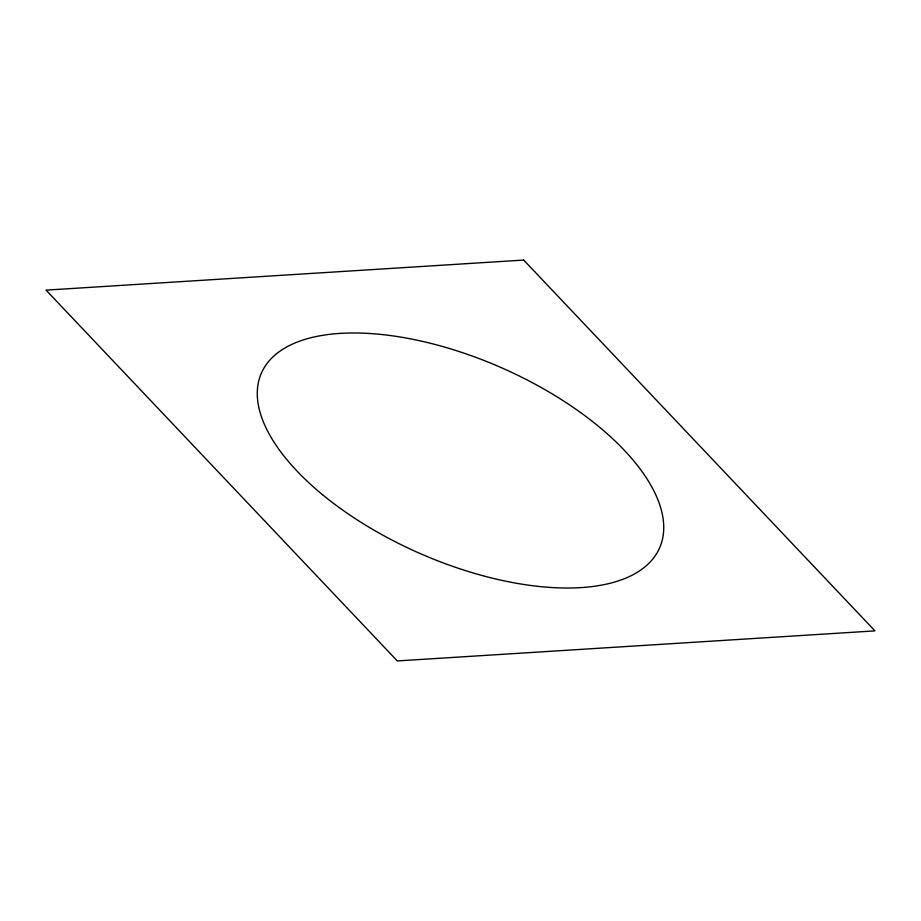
<?xml version="1.0" encoding="UTF-8"?>
<svg xmlns="http://www.w3.org/2000/svg" width="921" height="921" viewBox="0 0 921 921"><rect width="100%" height="100%" fill="white"/><g stroke="black" fill="none" stroke-linecap="round" stroke-linejoin="round"><path stroke-width="1.38" d="M523.704 260.067L46.05 290.127L397.296 660.933L874.95 630.873L523.704 260.067M322.511 494.669A217.437 101.414 23.7 0 0 658.711 549.814A217.437 101.414 23.7 0 0 400.267 337.017A217.437 101.414 23.7 0 0 322.511 494.669"/></g></svg>
